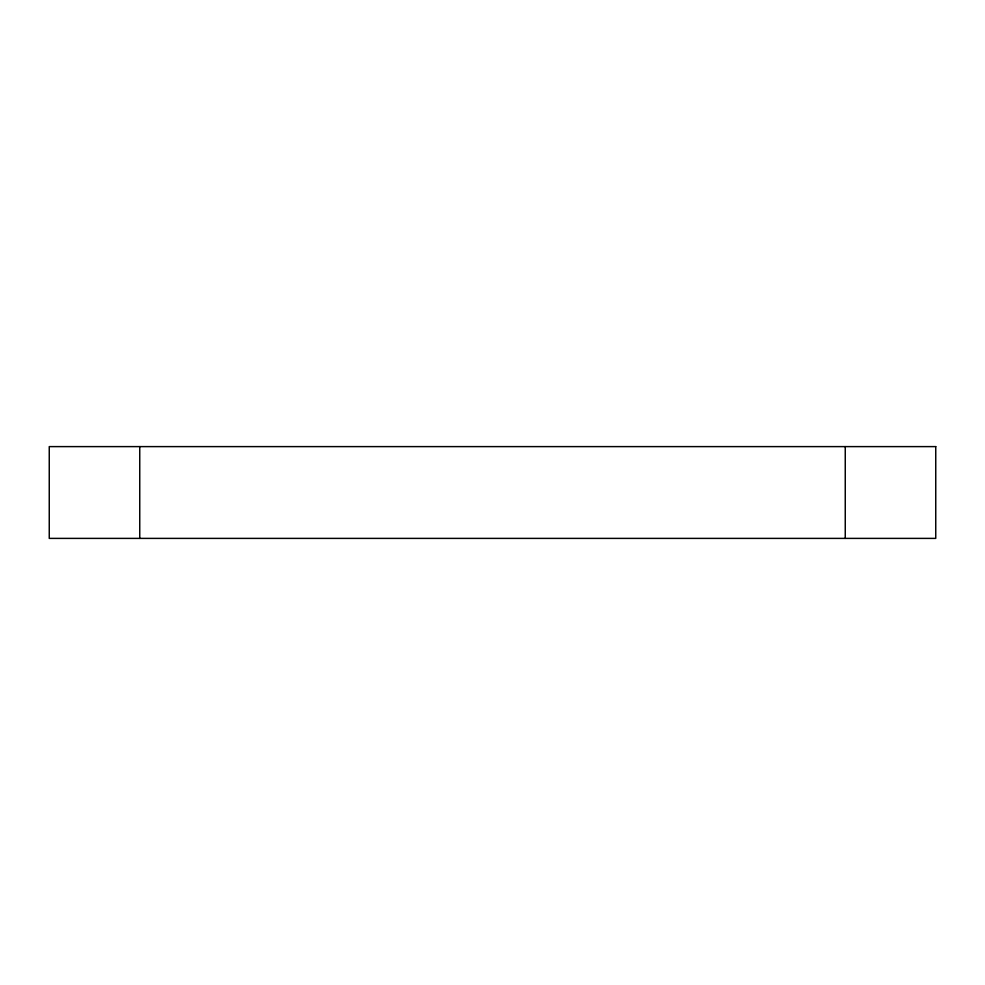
<?xml version="1.0" encoding="UTF-8"?>
<svg xmlns="http://www.w3.org/2000/svg" width="985" height="985" viewBox="0 0 985 985"><rect width="100%" height="100%" fill="white"/><g stroke="black" fill="none" stroke-linecap="round" stroke-linejoin="round"><path stroke-width="1.48" d="M845.253 446.611L845.253 538.389M139.747 446.611L139.747 538.389M935.75 446.611L49.25 446.611L49.25 538.389L935.75 538.389L935.75 446.611"/></g></svg>
